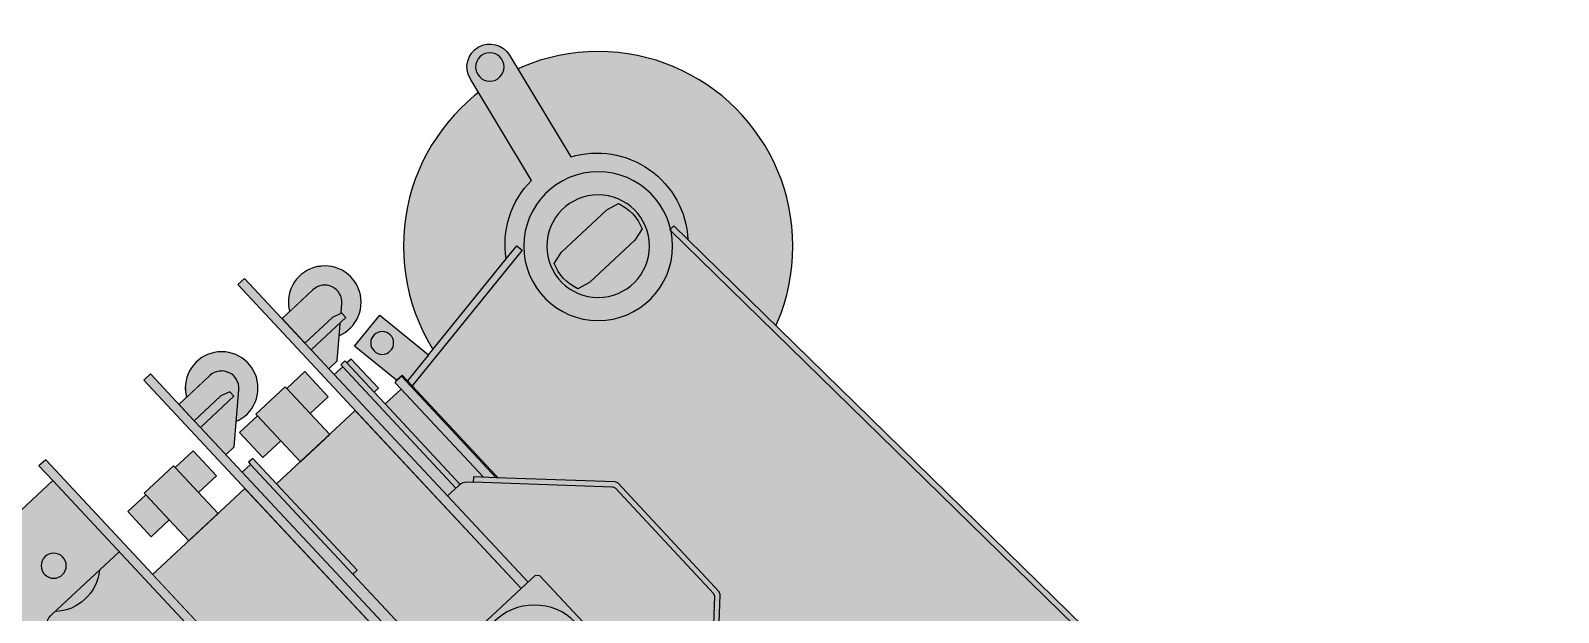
# Model space of a CAD drawing. Header units: millimetres. Extents: x -3516 to 16250, y -11500 to 11784.
# Drawn here: x 4530 to 5864, y 11185 to 11693 of the extents above; entities that cross this region are included whole.
import ezdxf
from ezdxf.enums import TextEntityAlignment as Align

# ---------------------------------------------------------------- set-up
doc = ezdxf.new("R2010")
doc.units = ezdxf.units.MM
doc.set_wipeout_variables(frame=1)
doc.layers.add('Техника LTM 1050-3.1', color=250, linetype='Continuous')
doc.layers.add('Техника LTM 1050-3.1 Штрих', color=7, linetype='Continuous', true_color=0xffe79e)
doc.styles.add('arial', font='arial.ttf')

# ---------------------------------------------------------------- blocks, each defined once
blk = doc.blocks.new('LTM 1050-3.1-20231121.094515')
at = {"color": 0, "linetype": 'ByBlock', "lineweight": -2, "ltscale": 20, "transparency": 16777216}
for points in [[(167.97980980752942, 926.1301262344107), (161.9672529761618, 951.6392192365067), (152.10522960404313, 975.9210058356798), (138.62812984287055, 998.3983821831853), (121.85626316041444, 1018.5371297466738), (102.18824556351379, 1035.858612051835), (80.0915257139874, 1049.9511504084103), (56.09127510272687, 1060.4798082543416), (30.75790632857579, 1067.1943515740963), (4.693516134355077, 1069.9351961963634), (-21.482424592369473, 1068.637200622025), (-47.14779374883528, 1063.3312142384832), (-71.69260395791262, 1054.143344124013), (-94.53350010359635, 1041.291957867967), (-115.12762389905419, 1025.0824936406289), (-132.985515968826, 1005.9002008614957), (-147.68274880211703, 984.2009839981149), (-158.8700140974418, 960.5005671103886), (-166.2814247532688, 935.3622366660115), (-169.7408341917241, 909.3834539428522), (-169.16602282434533, 883.1816552005532), (-164.57065216039013, 857.3795771078712), (-156.06394011451835, 832.5904561954908), (-143.84806523079163, 809.4034540980844), (-128.2133615166519, 788.3696549830632), (-109.53141809098712, 769.9889679643401), (-88.2462476465598, 754.6982457906923), (-64.86373362545119, 742.8609021911907), (-39.93960691590538, 734.7582746416542), (-14.066237827740226, 730.5829378327749), (12.141442739302086, 730.4341267583354), (38.06055832346933, 734.3153782027258), (63.07509077063622, 742.1344466823873), (86.59052110293216, 753.705496839004), (108.04795941766268, 768.7535201779524), (126.93742799201644, 786.9208711796396), (142.80998189475946, 807.7757674403387), (155.2883790350237, 830.8225518201573), (164.07604605374425, 855.5134726982471), (168.96412696591034, 881.2617023545967), (170, 900)], [(209.9999999999709, 923.9998493538869), (209.9999999999709, 657.1850080702134), (9110.014275746566, 657.1850080702134), (9110.014275746566, 923.9998493538869)]]:
    blk.add_wipeout(points, dxfattribs=at)
at = {"layer": 'Техника LTM 1050-3.1 Штрих', "ltscale": 20, "true_color": 0xadadad, "transparency": 16777216}
h = blk.add_hatch(color=253, dxfattribs=at)
h.dxf.hatch_style = 1
edge = h.paths.add_edge_path()
edge.add_arc((0, 900), 170, 0, 360)
at = {"color": 0, "linetype": 'ByBlock', "lineweight": -2, "ltscale": 20, "transparency": 16777216}
blk.add_circle((0, 900), 170, dxfattribs=at)
blk.add_wipeout([(66.19773853273364, 946.5947823954342), (66.19773853273364, 946.5947823954342), (54.742705988825264, 960.2275083101182), (40.513424297470124, 970.932485143113), (24.23996932973597, 978.1604620288), (6.757299382784936, 981.5405859870119), (3.4900593432830647, 981.7259361457549), (-18.128886506950835, 1083.4263474228069), (-18.128886506950835, 1083.4263474228069), (-22.007215270773486, 1091.4801364880514), (-29.006751797772836, 1097.0399423043496), (-37.72926191977058, 1098.9951326990144), (-46.432328601321956, 1096.9551369528895), (-53.37741884740103, 1091.327466583939), (-57.177174731423065, 1083.2363104533492), (-57.194824218779104, 1074.8364595754542), (-35.633789062529104, 973.4004244192041), (-35.633789062529104, 973.4004244192041), (-50.70684922075088, 963.7134449866825), (-63.23111426723858, 950.9002682492456), (-72.57187680915195, 935.6102431284338), (-78.25576367703832, 918.6182407999107), (-79.9947256319424, 900.7853856056669), (-77.70063518657867, 883.0154148097439), (-71.48975274905172, 866.2088788071441), (-61.67683475293518, 851.2175028375756), (-61.22851562502899, 850.6817354543601), (-99.57080078124989, 14.615252910414824), (-183.8325195312791, -24.67658668919455), (-183.8325195312791, -24.67658668919455), (-190.88483366714274, -30.169272000654928), (-194.83990410696538, -38.185639283762384), (-194.90765998948473, -47.12432686875047), (-191.07456629698834, -55.199728985436536), (-184.10632763095077, -60.79869107628656), (-175.39492990113638, -62.80275599405138), (-166.927734375029, -60.9289060251175), (-95.5239257812791, -27.632824482163414), (-95.5239257812791, -27.6328244821633), (-87.68350360290651, -46.12943706263684), (-76.30401289443557, -62.685526217478696), (-61.84477124819625, -76.6328280319126), (-44.88940619463051, -87.40837872724), (-39.99951171875, -89.70148903295933), (-39.999511718779104, -169.9999509470074), (-44.999511718779104, -178.6602445261086), (-44.999511718779104, -269.9999662057962), (-44.999511718779104, -269.9999662057962), (-43.47710236898854, -277.6536348530967), (-39.141647342484816, -284.14210182952263), (-32.653180366052766, -288.4775568560166), (-24.99951171875, -289.9999662057962), (-24.99951171875, -289.9999662057962), (84.22705078125006, -289.9999662058108), (84.22705078125006, -289.9999662058108), (86.8152142862657, -289.6592054868054), (89.2269953367936, -288.66019579684905), (91.29803809190594, -287.07101673116483), (92.8872070312209, -284.9999662057962), (92.8872070312209, -284.9999662057962), (122.80712890625006, -233.17696815890645), (122.80712890625006, -233.17696815890645), (123.72795202313063, -231.0411516838633), (124.13047801639397, -228.7503876077534), (123.9929317303098, -226.4285977277616), (123.3227539062209, -224.2013822214069), (60.00048828122101, -78.0499997751175), (60.00048828122101, -78.0499997751175), (72.68986509397797, -66.62197021972895), (83.36409350792854, -53.29226687787684), (91.74216399215032, -38.41180726211246), (97.60351562500006, -22.37233406468272), (97.60351562500006, -22.37233406468272), (106.98876953122095, -25.824276508515823), (210.68103613291174, -17.944221930665663), (210.68103613291174, -17.944221930665663), (222.17575985441715, -15.033553277890974), (232.03898031596583, -8.451946516098701), (239.13863599896592, 1.0451875054276343), (242.65985644347865, 12.367805224891868), (242.19848986365963, 24.216341266066365), (237.80749009472044, 35.23086742333521), (232.5942382812501, 41.81372397975076), (158.76806640622095, 114.95540565089334), (149.38281250000006, 118.40725272732391), (207.32764825480996, 275.9500002248825), (209.99999999997107, 275.9500002248825), (209.99999999997107, 923.9999999912692), (209.99999999997107, 934.4499849660934), (208.63521992121252, 934.4499953779019), (215.20424293359986, 981.1910228258931), (180.54486052764696, 986.0620813595018), (172.89071037530084, 931.5999731150079)], dxfattribs=at)
at = {"layer": 'Техника LTM 1050-3.1 Штрих', "ltscale": 20, "transparency": 16777216}
h = blk.add_hatch(color=256, dxfattribs=at)
h.dxf.hatch_style = 1
edge = h.paths.add_edge_path()
edge.add_line((172.8907103753008, 931.5999731150077), (66.19773853273364, 946.5947823954339))
edge.add_arc((0.6721988464983397, 903.1652658009706), 78.61119044259003, 33.53592452577196, 87.94576182177812)
edge.add_line((3.490059343283065, 981.7259361457545), (-18.12888650695095, 1083.426347422806))
edge.add_arc((-37.63192838672537, 1078.995298650435), 20.00007089455869, 12.8001854136458, 192.0017295050657)
edge.add_line((-57.1948242187791, 1074.836459575454), (-35.6337890625291, 973.4004244192038))
edge.add_arc((-0.413145557249976, 902.0262422283253), 79.5912533658233, 116.2647153622234, 220.1733518155469)
edge.add_line((-61.2285156250291, 850.68173545436), (-99.57080078125, 14.61525291041471))
edge.add_line((-99.57080078125, 14.61525291041471), (-183.8325195312791, -24.67658668919466))
edge.add_arc((-175.3801269531541, -42.80274635715614), 20.00001511507368, 115.0000662388478, 295.0000662388478)
edge.add_line((-166.9277343750291, -60.92890602511761), (-95.5239257812791, -27.63282448216341))
edge.add_arc((-0.003871628441416419, 1.946597167897288), 99.9951145332267, 197.2060349801356, 246.423325520068)
edge.add_line((-39.99951171875, -89.70148903295922), (-39.9995117187791, -169.9999509470072))
edge.add_line((-39.9995117187791, -169.9999509470072), (-44.9995117187791, -178.6602445261087))
edge.add_line((-44.9995117187791, -178.6602445261087), (-44.9995117187791, -269.9999662057962))
edge.add_arc((-24.99951171872817, -269.9999662057453), 20.00000000005093, 180.0000000001459, 269.9999999999375)
edge.add_line((-24.99951171875, -289.9999662057962), (84.22705078125, -289.9999662058108))
edge.add_arc((84.2269529930958, -279.9999662062954), 9.999999999993536, 270.0005602848522, 330.0000000032809)
edge.add_line((92.8872070312209, -284.9999662057962), (122.80712890625, -233.1769681589067))
edge.add_arc((114.1469383636429, -228.1768581837131), 9.999999999914571, 329.9992724070261, 383.4249561293166)
edge.add_line((123.3227539062209, -224.2013822214067), (60.0004882812209, -78.04999977511761))
edge.add_arc((-3.856130432426042, 5.613659293971118), 105.2486370570603, 307.3528270432345, 344.5793471804557)
edge.add_line((97.603515625, -22.37233406468295), (106.9887695312209, -25.82427650851605))
edge.add_line((106.9887695312209, -25.82427650851605), (210.6810361329117, -17.94422193066566))
edge.add_arc((207.9610938911219, 16.94993107812721), 34.99999999999601, 274.4570999878931, 405.2669880467639)
edge.add_line((232.59423828125, 41.81372397975065), (158.7680664062209, 114.9554056508932))
edge.add_line((158.7680664062209, 114.9554056508932), (149.3828125, 118.4072527273238))
edge.add_line((149.3828125, 118.4072527273238), (207.3276482548099, 275.9500002248824))
edge.add_line((207.3276482548099, 275.9500002248824), (209.9999999999709, 275.9500002248824))
edge.add_line((209.9999999999709, 275.9500002248824), (209.9999999999709, 923.9999999912689))
edge.add_line((209.9999999999709, 923.9999999912689), (209.9999999999709, 934.4499849660933))
edge.add_line((209.9999999999709, 934.4499849660933), (208.6352199212124, 934.4499953779014))
edge.add_line((208.6352199212124, 934.4499953779014), (215.2042429335997, 981.191022825893))
edge.add_line((215.2042429335997, 981.191022825893), (180.544860527647, 986.0620813595015))
edge.add_line((180.544860527647, 986.0620813595015), (172.8907103753008, 931.5999731150077))
edge = h.paths.add_edge_path(flags=16)
edge.add_arc((207.9610938911218, 16.94993107812721), 17.99752869948412, 0, 360)
at = {"layer": 'Техника LTM 1050-3.1 Штрих', "ltscale": 20, "true_color": 0xadadad, "transparency": 16777216}
h = blk.add_hatch(color=253, dxfattribs=at)
h.dxf.hatch_style = 1
h.paths.add_polyline_path([(9110.014275746566, 923.9998493538878), (209.9999999999709, 923.9998493538878), (209.9999999999709, 657.1850080702134), (9110.014275746566, 657.1850080702134)])
at = {"color": 0, "linetype": 'ByBlock', "lineweight": -2, "ltscale": 20, "transparency": 16777216}
for points in [[(209.9999999999709, 275.9500002248824), (209.9999999999709, 923.9999999912689), (209.9999999999709, 934.4499849660933), (208.6352199212124, 934.4499953779014), (215.2042429335997, 981.191022825893), (180.544860527647, 986.0620813595015), (172.8907103753008, 931.5999731150077), (66.19773853273364, 946.5947823954339, 0.2419708969475107), (3.490059343283065, 981.7259361457545), (-18.12888650695095, 1083.426347422806, 0.9930563208686478), (-57.1948242187791, 1074.836459575454), (-35.6337890625291, 973.4004244192038, 0.4872392040198058), (-61.2285156250291, 850.68173545436), (-99.57080078125, 14.61525291041471)], [(66.19773853273364, 946.5947823954339), (51.7666015625, 948.6229585989058), (50.9306640624709, 942.6813692434225), (202, 921.4499849660933), (202, 275.9500002248824), (89.1601562499709, -30.84345680638216, -0.8573101637159618), (-94.9003906250291, 6.296863017851138), (-55.435546875, 867.90195029811), (-60.4291992187791, 868.1307710989058), (-61.22851562505821, 850.6817354543891)]]:
    blk.add_lwpolyline(points, format="xyb", dxfattribs=at)
for points in [[(208.6352199212124, 934.4499953779014), (201.9995117187209, 934.450046001235), (202, 921.4499849660933)], [(172.8907103753008, 931.5999731150077), (201.9997724262357, 927.5089366929315)]]:
    blk.add_lwpolyline(points, dxfattribs=at)
blk.add_lwpolyline([(9110.014275746566, 923.9998493538878), (209.9999999999709, 923.9998493538878), (209.9999999999709, 657.1850080702134), (9110.014275746566, 657.1850080702134)], close=True, dxfattribs=at)
blk.add_lwpolyline([(-38.4335937500291, 885.0134767874406), (-27, 881.9500002248678), (27, 881.9500002248824), (38.43359375, 885.0134767874988, 0.1904469672189818), (38.4335937500291, 914.9865232125012), (27, 918.0499997751176), (-27, 918.0499997751322), (-38.4335937500291, 914.9865232125594, 0.1904469672178886)], format="xyb", close=True, dxfattribs=at)
for centre, radius in [((-37.63192838671966, 1078.995298650436), 12.40568829152285), ((195.5086090142431, 966.7919949241041), 10), ((0, 900), 65.00852233595059), ((0, 900), 44.77751915042523)]:
    blk.add_circle(centre, radius, dxfattribs=at)
blk = doc.blocks.new('LTM 1050-3.1-20231121.09302')
at = {"color": 0, "linetype": 'ByBlock', "lineweight": -2, "transparency": 16777216}
blk.add_wipeout([(-64.81299212572776, -47.68660817354248), (-53.978348409205864, -36.17094512126096), (-38.933065865894605, -31.308900984317006), (-23.408382029039785, -34.30626512026356), (-11.254426190474987, -44.4196897366819), (-5.485385426574794, -59.141040512411564), (-7.531984708242817, -74.81941515323524), (-16.886666398500893, -87.56656897169887), (-31.22946479821985, -94.22120149819966), (-47.00335879019076, -93.13296056544277), (-60.2964148405008, -84.57173046451862), (-67.81194845528807, -70.66070050687085), (-68.7499999997417, -62.999999992394805)], dxfattribs=at)
at = {"color": 0, "linetype": 'ByBlock', "lineweight": -2, "ltscale": 20, "transparency": 16777216}
blk.add_wipeout([(98.58560999450856, -365.91420695780835), (95.58560999450856, -362.91420695783927), (8.000000000029104, -362.9142069578229), (8, -150.4142069578229), (9039.172914093157, -150.4142069578229), (9039.172914093157, -420.7290482414992), (98.58560999450765, -420.7290482414992)], dxfattribs=at)
at = {"layer": 'Техника LTM 1050-3.1 Штрих', "true_color": 0xadadad, "transparency": 16777216}
h = blk.add_hatch(color=253, dxfattribs=at)
h.dxf.hatch_style = 1
edge = h.paths.add_edge_path()
edge.add_arc((-37.0000000000291, -62.99999999239299), 31.74999999970573, -180, 180, ccw=False)
at = {"color": 0, "linetype": 'ByBlock', "lineweight": -2, "transparency": 16777216}
blk.add_circle((-37.0000000000291, -62.99999999239299), 31.74999999970573, dxfattribs=at)
blk.add_wipeout([(-10.000000000001819, -107.99999999239299), (-47.11989309873752, -74.07193585161986), (-47.11989309873752, -74.07193585161986), (-51.604925322248164, -66.41996436828413), (-50.98354457728419, -57.57224897970082), (-45.473008167427906, -50.6222727133154), (-37.00000000002183, -47.999999992392986), (7.275957614183426e-12, -47.999999992392986), (7.275957614183426e-12, -107.99999999239299)], dxfattribs=at)
at = {"layer": 'Техника LTM 1050-3.1 Штрих', "transparency": 16777216}
h = blk.add_hatch(color=256, dxfattribs=at)
h.dxf.hatch_style = 1
edge = h.paths.add_edge_path()
edge.add_line((0, -107.999999992393), (-10, -107.999999992393))
edge.add_line((-10, -107.999999992393), (-47.11989309873752, -74.07193585162167))
edge.add_arc((-37.00000000002183, -62.99999999239662), 15.00000000000757, 90.00000000002768, 227.5722828972048, ccw=False)
edge.add_line((-37.0000000000291, -47.99999999239299), (7.275957614183426e-12, -47.99999999239299))
edge.add_line((7.275957614183426e-12, -47.99999999239299), (0, -107.999999992393))
at = {"color": 0, "linetype": 'ByBlock', "lineweight": -2, "transparency": 16777216}
blk.add_lwpolyline([(0, -107.999999992393), (-10, -107.999999992393), (-47.11989309873752, -74.07193585162167, -0.6845366662520636), (-37.0000000000291, -47.99999999239299), (7.275957614183426e-12, -47.99999999239299), (0, -107.999999992393)], format="xyb", dxfattribs=at)
at = {"color": 0, "linetype": 'ByBlock', "lineweight": -2, "ltscale": 20, "transparency": 16777216}
blk.add_wipeout([(44.58560999453783, -954.4142069578229), (44.58560999453783, -951.4142069578229), (23.08560999453772, -951.4142069578083), (23.08560999453772, -921.4142069578229), (44.58560999453783, -921.4142069578083), (44.58560999453783, -908.140522341695), (8.517541213223069, -907.7140003844689), (8.485609994531899, -910.4142069578083), (-1.4143900054913274, -910.187040699122), (-1.4143900054913274, -888.4879777041788), (-31.41439000546228, -888.4879777039896), (-31.41439000546228, -588.231540888577), (-23.41439000546228, -588.231540888577), (-23.41439000546228, -582.4499401040956), (-11.414390005462224, -582.4499401040956), (-11.414390005462224, -575.9142069578375), (-13.616777905815866, -575.9142069578083), (-13.616777905815866, -575.9142069578083), (-15.56768112597922, -575.7220597618415), (-17.443612229470034, -575.1530022829191), (-19.172480236013996, -574.2289030808256), (-20.687845717678954, -572.9852747696568), (-20.687845717678954, -572.9852747696568), (-24.495508323685442, -569.177612163694), (-27.960331564128808, -572.6424354041665), (-115.50015106241324, -485.1026158806344), (-116.41439000546228, -482.91420695783745), (-116.41439000546228, -352.91420695780835), (-115.50015106244246, -350.7257980349823), (-42, -277.2257690429833), (-42.00048828124994, -155.9999389648583), (-33.99999999997084, -156.00000000001455), (-34.067047616699654, -163.96432286995696), (-14.999999999999943, -163.9949951171875), (-14.99999999997084, -149.96881103515625), (-19.999999999970896, -149.9688110351708), (-19.999999999999943, -114.9688110351708), (-14.999999999999943, -114.9688110351708), (-14.999999999999943, -112.4688110351708), (-9.99999999999983, -112.4688110351708), (-9.99999999999983, -114.9688110351708), (2.921751729445532e-11, -114.96881103515625), (1.1368683772161603e-13, -85.4142069578229), (-41.414390005491384, -85.41420695780835), (-41.41439000546234, -80.32596883193764), (-33.41439000546228, -77.4142069578229), (1.1368683772161603e-13, -77.4142069578229), (1.1368683772161603e-13, 0), (8.00000000002916, 0), (8.00000000002916, -362.9142069578231), (95.58560999450862, -362.91420695783745), (98.58560999450862, -365.91420695780835), (98.58560999450862, -469.91420695780823), (95.58560999450862, -472.9142069578228), (74.58560999450862, -472.9142069578228), (74.58560999450862, -849.4142069578082), (79.58560999450862, -864.4142069577792), (79.58560999450862, -921.4142069578229), (101.08560999453766, -921.4142069578229), (101.08560999453766, -951.4142069578229), (79.58560999453772, -951.4142069578229), (79.58560999450862, -954.4142069577938), (77.58560999450862, -956.4142069578229), (46.58560999453772, -956.4142069578229)], dxfattribs=at)
for points in [[(0, -77.4142069578229), (0, -85.4142069578229)], [(-14.9999999999709, -149.9688110351562), (-15, -114.9688110351708)], [(-10, -114.9688110351708), (-10.00000000014552, -259.9142069578375)], [(2.91038304567337e-11, -114.9688110351562), (2.91038304567337e-11, -362.9142069578229)], [(-34.06704761669971, -163.964322869957), (-34.06704761669971, -269.2927476851764)], [(-15, -163.9949951171875), (-15, -260.0103341477661)], [(-24.70764035801403, -569.3897441980516), (-110.8332463065453, -483.2641382495349), (-111.8143900054565, -480.9142069578229), (-111.8143900054565, -354.9142069578229), (-110.8332463065744, -352.5642756661691), (-24.70764035801403, -266.4386697175942)], [(74.58560999450856, -472.9142069578229), (-8.414390005462337, -472.9142069578229), (-11.41439000549144, -469.9142069578229), (-11.41439000549144, -365.9142069578229), (-8.414390005491441, -362.9142069578229), (8.000000000029104, -362.9142069578229)]]:
    blk.add_lwpolyline(points, dxfattribs=at)
blk.add_lwpolyline([(-42, -277.2257690429833), (-27.96033155155601, -263.1859785240813), (-24.4955083236855, -266.6508017519664), (-20.6878457176208, -262.8431391459308, -0.1989123673832643), (-13.61677790578688, -259.9142069578375), (0, -259.914206957852)], format="xyb", dxfattribs=at)
blk.add_circle((43.58560999453766, -417.9142069578375), 50.00000000001462, dxfattribs=at)
blk.add_wipeout([(38.58560999453766, -125.41420695780837), (17.08560999450856, -125.41420695780837), (17.08560999450856, -95.41420695780837), (38.58560999453766, -95.41420695780837), (38.58560999450857, -93.41420695780837), (73.58560999450857, -93.41420695782293), (73.58560999450857, -95.41420695780837), (95.08560999450859, -95.41420695780837), (95.08560999453769, -125.41420695780837), (73.58560999450857, -125.41420695783751), (73.58560999450857, -150.4142069578375), (38.58560999453766, -150.41420695779385)], dxfattribs=at)
at = {"layer": 'Техника LTM 1050-3.1 Штрих', "ltscale": 20, "transparency": 16777216}
h = blk.add_hatch(color=256, dxfattribs=at)
h.dxf.hatch_style = 1
edge = h.paths.add_edge_path()
edge.add_line((46.58560999453766, -956.4142069578229), (44.58560999453766, -954.4142069578229))
edge.add_line((44.58560999453766, -954.4142069578229), (44.58560999453766, -951.4142069578229))
edge.add_line((44.58560999453766, -951.4142069578229), (23.08560999453766, -951.4142069578083))
edge.add_line((23.08560999453766, -951.4142069578083), (23.08560999453766, -921.4142069578229))
edge.add_line((23.08560999453766, -921.4142069578229), (44.58560999453766, -921.4142069578083))
edge.add_line((44.58560999453766, -921.4142069578083), (44.58560999453766, -908.140522341695))
edge.add_line((44.58560999453766, -908.140522341695), (8.517541213223012, -907.7140003844688))
edge.add_line((8.517541213223012, -907.7140003844688), (8.485609994531842, -910.4142069578083))
edge.add_line((8.485609994531842, -910.4142069578083), (-1.414390005491441, -910.187040699122))
edge.add_line((-1.414390005491441, -910.187040699122), (-1.414390005491441, -888.4879777041788))
edge.add_line((-1.414390005491441, -888.4879777041788), (-31.41439000546234, -888.4879777039896))
edge.add_line((-31.41439000546234, -888.4879777039896), (-31.41439000546234, -588.231540888577))
edge.add_line((-31.41439000546234, -588.231540888577), (-23.41439000546234, -588.231540888577))
edge.add_line((-23.41439000546234, -588.231540888577), (-23.41439000546234, -582.4499401040957))
edge.add_line((-23.41439000546234, -582.4499401040957), (-11.41439000546234, -582.4499401040957))
edge.add_line((-11.41439000546234, -582.4499401040957), (-11.41439000546234, -575.9142069578375))
edge.add_line((-11.41439000546234, -575.9142069578375), (-13.61677790581598, -575.9142069578083))
edge.add_arc((-13.61677790583053, -565.9142069578884), 9.9999999999186, 224.9999999996691, 270.0000000000818, ccw=False)
edge.add_line((-20.68784571767901, -572.9852747696568), (-24.4955083236855, -569.177612163694))
edge.add_line((-24.4955083236855, -569.177612163694), (-27.96033156412886, -572.6424354041665))
edge.add_line((-27.96033156412886, -572.6424354041665), (-115.5001510624134, -485.1026158806344))
edge.add_line((-115.5001510624134, -485.1026158806344), (-116.4143900054623, -482.9142069578375))
edge.add_line((-116.4143900054623, -482.9142069578375), (-116.4143900054623, -352.9142069578083))
edge.add_line((-116.4143900054623, -352.9142069578083), (-115.5001510624425, -350.7257980349823))
edge.add_line((-115.5001510624425, -350.7257980349823), (-42, -277.2257690429833))
edge.add_line((-42, -277.2257690429833), (-42.00048828125, -155.9999389648583))
edge.add_line((-42.00048828125, -155.9999389648583), (-33.9999999999709, -156.0000000000146))
edge.add_line((-33.9999999999709, -156.0000000000146), (-34.06704761669971, -163.964322869957))
edge.add_line((-34.06704761669971, -163.964322869957), (-15, -163.9949951171875))
edge.add_line((-15, -163.9949951171875), (-14.9999999999709, -149.9688110351562))
edge.add_line((-14.9999999999709, -149.9688110351562), (-19.9999999999709, -149.9688110351708))
edge.add_line((-19.9999999999709, -149.9688110351708), (-20, -114.9688110351708))
edge.add_line((-20, -114.9688110351708), (-15, -114.9688110351708))
edge.add_line((-15, -114.9688110351708), (-15, -112.4688110351708))
edge.add_line((-15, -112.4688110351708), (-10, -112.4688110351708))
edge.add_line((-10, -112.4688110351708), (-10, -114.9688110351708))
edge.add_line((-10, -114.9688110351708), (2.91038304567337e-11, -114.9688110351562))
edge.add_line((2.91038304567337e-11, -114.9688110351562), (0, -85.4142069578229))
edge.add_line((0, -85.4142069578229), (-41.41439000549144, -85.41420695780835))
edge.add_line((-41.41439000549144, -85.41420695780835), (-41.41439000546234, -80.32596883193764))
edge.add_line((-41.41439000546234, -80.32596883193764), (-33.41439000546234, -77.4142069578229))
edge.add_line((-33.41439000546234, -77.4142069578229), (0, -77.4142069578229))
edge.add_line((0, -77.4142069578229), (0, 0))
edge.add_line((0, 0), (8.000000000029104, 0))
edge.add_line((8.000000000029104, 0), (8.000000000029104, -362.9142069578229))
edge.add_line((8.000000000029104, -362.9142069578229), (95.58560999450856, -362.9142069578375))
edge.add_line((95.58560999450856, -362.9142069578375), (98.58560999450856, -365.9142069578083))
edge.add_line((98.58560999450856, -365.9142069578083), (98.58560999450856, -469.9142069578083))
edge.add_line((98.58560999450856, -469.9142069578083), (95.58560999450856, -472.9142069578229))
edge.add_line((95.58560999450856, -472.9142069578229), (74.58560999450856, -472.9142069578229))
edge.add_line((74.58560999450856, -472.9142069578229), (74.58560999450856, -849.4142069578083))
edge.add_line((74.58560999450856, -849.4142069578083), (79.58560999450856, -864.4142069577792))
edge.add_line((79.58560999450856, -864.4142069577792), (79.58560999450856, -921.4142069578229))
edge.add_line((79.58560999450856, -921.4142069578229), (101.0856099945377, -921.4142069578229))
edge.add_line((101.0856099945377, -921.4142069578229), (101.0856099945377, -951.4142069578229))
edge.add_line((101.0856099945377, -951.4142069578229), (79.58560999453766, -951.4142069578229))
edge.add_line((79.58560999453766, -951.4142069578229), (79.58560999450856, -954.4142069577938))
edge.add_line((79.58560999450856, -954.4142069577938), (77.58560999450856, -956.4142069578229))
edge.add_line((77.58560999450856, -956.4142069578229), (46.58560999453766, -956.4142069578229))
h = blk.add_hatch(color=256, dxfattribs=at)
h.dxf.hatch_style = 1
h.paths.add_polyline_path([(38.58560999453766, -150.4142069577938), (38.58560999453766, -125.4142069578083), (17.08560999450856, -125.4142069578083), (17.08560999450856, -95.41420695780835), (38.58560999453766, -95.41420695780835), (38.58560999450856, -93.41420695780835), (73.58560999450856, -93.4142069578229), (73.58560999450856, -95.41420695780835), (95.08560999450856, -95.41420695780835), (95.08560999453766, -125.4142069578083), (73.58560999450856, -125.4142069578375), (73.58560999450856, -150.4142069578375)])
at = {"layer": 'Техника LTM 1050-3.1 Штрих', "ltscale": 20, "true_color": 0xadadad, "transparency": 16777216}
h = blk.add_hatch(color=253, dxfattribs=at)
h.dxf.hatch_style = 1
h.paths.add_polyline_path([(98.58560999450856, -420.7290482414974), (98.58560999450856, -365.9142069578083), (95.58560999450856, -362.9142069578375), (8.000000000029104, -362.9142069578229), (8, -150.4142069578229), (9039.172914093157, -150.4142069578229), (9039.172914093157, -420.7290482414974)])
at = {"color": 0, "linetype": 'ByBlock', "lineweight": -2, "ltscale": 20, "transparency": 16777216}
for points in [[(-27.96033156412886, -572.6424354041665), (-115.5001510624134, -485.1026158806344), (-116.4143900054623, -482.9142069578375), (-116.4143900054623, -352.9142069578083), (-115.5001510624425, -350.7257980349823), (-42, -277.2257690429833), (-42.00048828125, -155.9999389648583), (-33.9999999999709, -156.0000000000146), (-34.06704761669971, -163.964322869957), (-15, -163.9949951171875), (-14.9999999999709, -149.9688110351562), (-19.9999999999709, -149.9688110351708), (-20, -114.9688110351708), (-15, -114.9688110351708), (-15, -112.4688110351708), (-10, -112.4688110351708), (-10, -114.9688110351708), (2.91038304567337e-11, -114.9688110351562), (0, -85.4142069578229), (-41.41439000549144, -85.41420695780835), (-41.41439000546234, -80.32596883193764), (-33.41439000546234, -77.4142069578229), (0, -77.4142069578229), (0, 0), (8.000000000029104, 0), (8.000000000029104, -362.9142069578229), (95.58560999450856, -362.9142069578375)], [(38.58560999453766, -125.4142069578083), (38.58560999453766, -95.41420695780835)], [(73.58560999450856, -95.41420695780835), (73.58560999450856, -125.4142069578375)]]:
    blk.add_lwpolyline(points, dxfattribs=at)
for points in [[(38.58560999453766, -150.4142069577938), (38.58560999453766, -125.4142069578083), (17.08560999450856, -125.4142069578083), (17.08560999450856, -95.41420695780835), (38.58560999453766, -95.41420695780835), (38.58560999450856, -93.41420695780835), (73.58560999450856, -93.4142069578229), (73.58560999450856, -95.41420695780835), (95.08560999450856, -95.41420695780835), (95.08560999453766, -125.4142069578083), (73.58560999450856, -125.4142069578375), (73.58560999450856, -150.4142069578375)], [(98.58560999450856, -420.7290482414974), (98.58560999450856, -365.9142069578083), (95.58560999450856, -362.9142069578375), (8.000000000029104, -362.9142069578229), (8, -150.4142069578229), (9039.172914093157, -150.4142069578229), (9039.172914093157, -420.7290482414974)]]:
    blk.add_lwpolyline(points, close=True, dxfattribs=at)
blk = doc.blocks.new('LTM 1050-3.1-20231121.091902')
at = {"color": 0, "linetype": 'ByBlock', "lineweight": -2, "transparency": 16777216}
blk.add_wipeout([(-64.81299212572776, -36.18660818081116), (-53.978348409205864, -24.670945128529638), (-38.933065865894605, -19.808900991585688), (-23.408382029039785, -22.806265127532242), (-11.254426190474987, -32.919689743950585), (-5.485385426574794, -47.641040519680246), (-7.531984708242817, -63.31941516050392), (-16.886666398500893, -76.06656897896755), (-31.22946479821985, -82.72120150546834), (-47.00335879019076, -81.63296057271145), (-60.2964148405008, -73.0717304717873), (-67.81194845528807, -59.160700514139535), (-68.7499999997417, -51.49999999966349)], dxfattribs=at)
at = {"layer": 'Техника LTM 1050-3.1 Штрих', "true_color": 0xadadad, "transparency": 16777216}
h = blk.add_hatch(color=253, dxfattribs=at)
h.dxf.hatch_style = 1
edge = h.paths.add_edge_path()
edge.add_arc((-37.0000000000291, -51.49999999966167), 31.74999999970573, -180, 180, ccw=False)
at = {"color": 0, "linetype": 'ByBlock', "lineweight": -2, "transparency": 16777216}
blk.add_circle((-37.0000000000291, -51.49999999966167), 31.74999999970573, dxfattribs=at)
blk.add_wipeout([(-10.000000000001819, -96.49999999966167), (-47.11989309873752, -62.57193585888854), (-47.11989309873752, -62.57193585888854), (-51.604925322248164, -54.91996437555281), (-50.98354457728419, -46.0722489869695), (-45.473008167427906, -39.12227272058408), (-37.00000000002183, -36.49999999966167), (7.275957614183426e-12, -36.49999999966167), (7.275957614183426e-12, -96.49999999966167)], dxfattribs=at)
at = {"layer": 'Техника LTM 1050-3.1 Штрих', "transparency": 16777216}
h = blk.add_hatch(color=256, dxfattribs=at)
h.dxf.hatch_style = 1
edge = h.paths.add_edge_path()
edge.add_line((0, -96.49999999966167), (-10, -96.49999999966167))
edge.add_line((-10, -96.49999999966167), (-47.11989309873752, -62.57193585889036))
edge.add_arc((-37.00000000002183, -51.49999999966531), 15.00000000000757, 90.00000000002768, 227.5722828972048, ccw=False)
edge.add_line((-37.0000000000291, -36.49999999966167), (7.275957614183426e-12, -36.49999999966167))
edge.add_line((7.275957614183426e-12, -36.49999999966167), (0, -96.49999999966167))
at = {"color": 0, "linetype": 'ByBlock', "lineweight": -2, "transparency": 16777216}
blk.add_lwpolyline([(0, -96.49999999966167), (-10, -96.49999999966167), (-47.11989309873752, -62.57193585889036, -0.6845366662520636), (-37.0000000000291, -36.49999999966167), (7.275957614183426e-12, -36.49999999966167), (0, -96.49999999966167)], format="xyb", dxfattribs=at)
at = {"color": 0, "linetype": 'ByBlock', "lineweight": -2, "ltscale": 20, "transparency": 16777216}
blk.add_wipeout([(8.000000000058265, -394.6814001331513), (9.999999999999943, -399.25121518313244), (9.99999999997084, -553.0000000034051), (67.99999999999994, -553.0000000069122), (67.9999999999709, -396.50000000001455), (75.99999999997078, -396.5000000000002), (76, -871.9999999999854), (81, -886.9999999999854), (81, -943.9999999999854), (102.49999999999997, -944.0000000000002), (102.4999999999709, -973.9999999999854), (81, -973.9999999999854), (81, -976.9999999999854), (78.99999999999994, -978.9999999999854), (48, -978.9999999999854), (46.00000000000006, -976.9999999999854), (46.00000000000006, -974), (24.499999999970896, -973.9999999999854), (24.5, -943.9999999999854), (48, -944.0000000000002), (48, -937), (-133.5000000000291, -936.9999999999854), (-133.5000000000291, -924.4934269104706), (-105, -921.9999999999854), (0, -922), (0, -910.5767077064085), (-30, -910.5767077063356), (-30, -507.9999999998837), (-22.000000000029104, -507.99999999986903), (-22.000000000029104, -513.441486080279), (-9.999999999534282, -513.4414860802644), (-10, -248.5888344272098), (-15.00000000002916, -248.58883442722436), (-15, -114.90239374924568), (-10, -114.90239374926023), (-10, -117.40239374924568), (0, -117.40239374924568), (0, -64), (-40.00000000000006, -64), (-40.00000000000006, -58.9117618741293), (-32, -56), (0, -56), (0, 0), (7.999999999970953, 0)], dxfattribs=at)
for points in [[(0, -56), (0, -64)], [(-10, -248.5888344272098), (-10, -117.4023937492457)], [(0, -117.4023937492457), (0, -910.5767077064083)]]:
    blk.add_lwpolyline(points, dxfattribs=at)
blk.add_wipeout([(40.00000000000001, -104.50000000000003), (18.5, -104.49999999998548), (18.5, -74.50000000000003), (39.9999999999709, -74.50000000000003), (40.00000000000001, -72.49999999998548), (75.00000000000003, -72.50000000000003), (75.00000000000003, -74.50000000000003), (96.49999999997092, -74.50000000000003), (96.50000000000003, -104.50000000000003), (74.99999999997092, -104.50000000000003), (74.99999999997092, -129.50000000000003), (40.00000000000001, -129.5000000000146)], dxfattribs=at)
for points in [[(40, -104.5), (39.9999999999709, -74.5)], [(75, -104.5), (75, -74.5)]]:
    blk.add_lwpolyline(points, dxfattribs=at)
blk.add_wipeout([(9056.989040657703, -129.5), (8, -129.5), (8.000000000058208, -394.68140013315224), (10, -399.25121518313244), (9.999999999970896, -553.0000000034051), (68, -553.0000000069131), (67.9999999999709, -396.50000000001364), (75.9999999999709, -396.5), (76, -856.9999999999709), (9056.989040657703, -856.9999999999709)], dxfattribs=at)
at = {"layer": 'Техника LTM 1050-3.1 Штрих', "ltscale": 20, "transparency": 16777216}
h = blk.add_hatch(color=256, dxfattribs=at)
h.dxf.hatch_style = 1
h.paths.add_polyline_path([(7.999999999970896, 0), (8.000000000058208, -394.6814001331513), (10, -399.2512151831324), (9.999999999970896, -553.0000000034051), (68, -553.0000000069122), (67.9999999999709, -396.5000000000146), (75.9999999999709, -396.5), (76, -871.9999999999854), (81, -886.9999999999854), (81, -943.9999999999854), (102.5, -944), (102.4999999999709, -973.9999999999854), (81, -973.9999999999854), (81, -976.9999999999854), (79, -978.9999999999854), (48, -978.9999999999854), (46, -976.9999999999854), (46, -974), (24.4999999999709, -973.9999999999854), (24.5, -943.9999999999854), (48, -944), (48, -937), (-133.5000000000291, -936.9999999999854), (-133.5000000000291, -924.4934269104706), (-105, -921.9999999999854), (0, -922), (0, -910.5767077064083), (-30, -910.5767077063356), (-30, -507.9999999998836), (-22.0000000000291, -507.999999999869), (-22.0000000000291, -513.441486080279), (-9.999999999534339, -513.4414860802644), (-10, -248.5888344272098), (-15.0000000000291, -248.5888344272244), (-15, -114.9023937492457), (-10, -114.9023937492602), (-10, -117.4023937492457), (0, -117.4023937492457), (0, -64), (-40, -64), (-40, -58.9117618741293), (-32, -56), (0, -56), (0, 0)])
h = blk.add_hatch(color=256, dxfattribs=at)
h.dxf.hatch_style = 1
h.paths.add_polyline_path([(40, -129.5000000000146), (40, -104.5), (18.5, -104.4999999999854), (18.5, -74.5), (39.9999999999709, -74.5), (40, -72.49999999998545), (75, -72.5), (75, -74.5), (96.4999999999709, -74.5), (96.5, -104.5), (74.9999999999709, -104.5), (74.9999999999709, -129.5)])
at = {"layer": 'Техника LTM 1050-3.1 Штрих', "ltscale": 20, "true_color": 0xadadad, "transparency": 16777216}
h = blk.add_hatch(color=253, dxfattribs=at)
h.dxf.hatch_style = 1
h.paths.add_polyline_path([(9056.989040657703, -403.9996858922823), (75.9999999999709, -403.9996858922823), (75.9999999999709, -396.5), (67.9999999999709, -396.5000000000146), (67.9999999999709, -403.9996858922823), (10, -403.9996858922823), (10, -399.2512151831324), (8.000000000058208, -394.6814001331513), (8, -129.5), (9056.989040657703, -129.5)])
at = {"color": 0, "linetype": 'ByBlock', "lineweight": -2, "ltscale": 20, "transparency": 16777216}
for points in [[(7.999999999970896, 0), (8.000000000058208, -394.6814001331513)], [(-9.999999999534339, -513.4414860802644), (-10, -248.5888344272098), (-15.0000000000291, -248.5888344272244), (-15, -114.9023937492457), (-10, -114.9023937492602), (-10, -117.4023937492457), (0, -117.4023937492457), (0, -64), (-40, -64), (-40, -58.9117618741293), (-32, -56), (0, -56), (0, 0), (7.999999999970896, 0)]]:
    blk.add_lwpolyline(points, dxfattribs=at)
for points in [[(40, -129.5000000000146), (40, -104.5), (18.5, -104.4999999999854), (18.5, -74.5), (39.9999999999709, -74.5), (40, -72.49999999998545), (75, -72.5), (75, -74.5), (96.4999999999709, -74.5), (96.5, -104.5), (74.9999999999709, -104.5), (74.9999999999709, -129.5)], [(9056.989040657703, -403.9996858922823), (75.9999999999709, -403.9996858922823), (75.9999999999709, -396.5), (67.9999999999709, -396.5000000000146), (67.9999999999709, -403.9996858922823), (10, -403.9996858922823), (10, -399.2512151831324), (8.000000000058208, -394.6814001331513), (8, -129.5), (9056.989040657703, -129.5)]]:
    blk.add_lwpolyline(points, close=True, dxfattribs=at)
blk = doc.blocks.new('LTM 1050-3.1-20231119.183509')
at = {"color": 0, "linetype": 'ByBlock', "lineweight": -2, "ltscale": 20, "transparency": 16777216}
blk.add_wipeout([(-5424.999328741142, -649.9996791739259), (-5424.9684810716935, -674.9736174210402), (-5459.7995357591935, -681.4311369522766), (-5459.7995357591935, -681.4311369522766), (-5474.248874109483, -688.4943831233977), (-5482.973592805917, -702.0055677088849), (-5483.466052205325, -718.0813354658203), (-5475.584710699823, -732.1012242424358), (-5471.5602779466935, -735.4876555069786), (-5463.311706670756, -741.3220668692948), (-5463.311706670756, -741.3220668692948), (-5443.1520802585455, -760.7965524648416), (-5429.961331990238, -785.5285213798552), (-5425.018910372842, -813.1190740174334), (-5428.804210041958, -840.8920398782484), (-5440.950072447387, -866.1535551281195), (-5460.278398727348, -886.4533563465175), (-5484.91442046849, -899.8224460335914), (-5512.468544556444, -904.9640772958192), (-5540.268133911858, -901.3795329787044), (-5553.034851201934, -896.5673671623235), (-5553.864380010673, -896.1805721182754), (-5558.93579355126, -907.0562639272248), (-5649.566589483344, -864.7944332022598), (-5644.999206670844, -854.9996944327286), (-5652.999206670844, -854.9996791739404), (-5656.380157598564, -857.250144567005), (-5774.254013189384, -802.2846599478653), (-5775.451965459906, -803.6151233573037), (-5840.362892278754, -807.0169597525528), (-5842.990303167426, -804.651225652211), (-5844.839302190863, -769.3701954741418), (-6017.994560369574, -688.6265788931769), (-6182.718366111433, -688.6005568974351), (-6182.718366111433, -779.9736432356149), (-6169.968366111432, -779.9736432356149), (-6014.326336595412, -690.2966776154353), (-5979.142895586243, -706.7029855982546), (-6169.968366111432, -816.8761223741894), (-6169.968366111432, -857.4736432355994), (-6172.468366111447, -859.9736432356158), (-6237.468366111433, -859.9736432356158), (-6239.968366111433, -857.4736432356149), (-6239.968366111433, -779.9736432356149), (-6227.218366111432, -779.9736432356149), (-6227.218366111432, -688.6005568974497), (-9858.999237188407, -688.6265788931769), (-9858.999237188407, -722.4521175284326), (-9858.999237188407, -722.4521175284326), (-9859.76044186329, -726.2789518520849), (-9861.928169376537, -729.5231853403011), (-9865.172402864757, -731.6909128535481), (-9868.999237188407, -732.4521175284317), (-9938.999237188407, -732.4521175284317), (-9938.999237188407, -732.4521175284317), (-9942.826071512061, -731.6909128535544), (-9946.070305000278, -729.5231853403111), (-9948.238032513524, -726.2789518520967), (-9948.999237188407, -722.4521175284453), (-9948.999237188407, -688.6265788931914), (-10049.99923718841, -688.6265788931769), (-10049.99923718841, -684.6983409781378), (-10053.999237188407, -684.6983409781378), (-10053.99972546966, -649.9996791739259), (-10309.553924688407, -649.9996791739395), (-10309.553436407157, -657.749564733037), (-10482.943084844657, -767.2251537699631), (-10482.943084844657, -767.2251537699631), (-10490.852506115227, -771.2843252165158), (-10499.355781915758, -773.8785723766641), (-10508.184086669637, -774.9258798007095), (-10517.058319219657, -774.393137540349), (-10517.058319219657, -774.393137540349), (-10808.999237188407, -730.5738979239268), (-10808.999237188407, -740.9996791739395), (-10843.99923718841, -740.9996791739395), (-10843.999999999876, -729.9996791739395), (-10995.023352487662, -729.9996791739395), (-11024.99923718841, -727.0902553458145), (-11024.99923718841, -717.624312963002), (-10994.999237188407, -714.9996791739541), (-10911.99923718841, -714.9996791739386), (-10911.99923718841, -657.8895412344864), (-10889.99923718841, -657.8895412344864), (-10889.99923718841, 250.50030556727052), (-10881.999237188411, 250.50030556727052), (-10881.999237188411, 233.00030556727233), (-10831.999237188436, 233.00030556725778), (-10831.999237188436, 233.00030556725778), (-10818.281975515676, 231.26230584966652), (-10805.43165343378, 226.15807885540926), (-10794.260427911631, 218.0102183294348), (-10785.474334844761, 207.33367959079624), (-10785.474334844761, 207.33367959079624), (-10785.474334844761, 207.33367959079624), (-10782.279431368497, 203.451316596148), (-10778.217214868135, 200.48845518375674), (-10773.544418956371, 198.63234931073475), (-10768.556366094657, 198.0003055672869), (-10768.556366094657, 198.00030556728598), (-10757.624240384257, 198.00030556728598), (-10757.624240384257, 198.00030556728598), (-10745.962114305232, 209.33213375257947), (-10730.144940645243, 213.10473658270803), (-10714.62365906344, 208.256506724033), (-10703.765945431529, 196.15173207138014), (-10700.627151435645, 180.19668625648137), (-10706.09053112474, 164.88110604948452), (-10711.99923718841, 158.57116746935935), (-10711.99923718841, 130.50030556727143), (-5724.999206670844, 130.50030556727143), (-5724.968481071694, 221.0263673201698), (-5644.9684810716935, 221.0263673201698), (-5644.999176153266, 130.50030556727143), (-772.9992371884055, 130.50030556727143), (-772.9992371884055, 135.5003055672869), (-379.9683661114459, 135.5003055672869), (-379.9683661114459, 140.02635676439968), (-371.9683661114468, 140.02635676438604), (-371.9683661114468, 135.5003055672869), (-362.12248176412595, 135.5003055672869), (-5.7340533244196195, 130.28118694169007), (-5.7340533244196195, 130.28118694169007), (27.913870946487805, 127.3847826366), (59.68965284727892, 115.94486785402023), (87.46213730604904, 96.72870089422577), (109.36866453684888, 71.02508188200409), (123.93999589870782, 40.557914833157156), (130.1988535756709, 7.370587941423764), (127.72546516609691, -26.311073469717485), (116.68571720175623, -58.22808978583089), (102.4733884109528, -80.65526459275952), (-345.6490472237556, -649.9996791739259)], dxfattribs=at)
at = {"layer": 'Техника LTM 1050-3.1 Штрих', "ltscale": 20, "transparency": 16777216}
h = blk.add_hatch(color=256, dxfattribs=at)
h.dxf.hatch_style = 1
edge = h.paths.add_edge_path()
edge.add_line((-345.6490472237638, -649.999679173925), (-5424.999328741149, -649.999679173925))
edge.add_line((-5424.999328741149, -649.999679173925), (-5424.968481071701, -674.9736174210411))
edge.add_line((-5424.968481071701, -674.9736174210411), (-5459.799535759201, -681.4311369522766))
edge.add_arc((-5454.331460433257, -710.9284074819083), 29.99981360722882, 100.5020269531856, 234.9495505071766)
edge.add_line((-5471.560277946701, -735.4876555069786), (-5463.311706670764, -741.3220668692957))
edge.add_arc((-5514.999221276898, -814.9997021907149), 89.99996173729929, -115.00000178340338, 54.94895723224931, ccw=False)
edge.add_line((-5553.034851201941, -896.5673671623226), (-5553.86438001068, -896.1805721182754))
edge.add_line((-5553.86438001068, -896.1805721182754), (-5558.935793551267, -907.0562639272248))
edge.add_line((-5558.935793551267, -907.0562639272248), (-5649.566589483351, -864.7944332022598))
edge.add_line((-5649.566589483351, -864.7944332022598), (-5644.999206670851, -854.9996944327286))
edge.add_line((-5644.999206670851, -854.9996944327286), (-5652.999206670851, -854.9996791739395))
edge.add_line((-5652.999206670851, -854.9996791739395), (-5656.380157598571, -857.2501445670059))
edge.add_line((-5656.380157598571, -857.2501445670059), (-5774.254013189391, -802.2846599478653))
edge.add_line((-5774.254013189391, -802.2846599478653), (-5775.451965459913, -803.6151233573037))
edge.add_line((-5775.451965459913, -803.6151233573037), (-5840.362892278761, -807.0169597525528))
edge.add_line((-5840.362892278761, -807.0169597525528), (-5842.990303167433, -804.651225652211))
edge.add_line((-5842.990303167433, -804.651225652211), (-5844.839302190871, -769.3701954741409))
edge.add_line((-5844.839302190871, -769.3701954741409), (-6017.994560369581, -688.6265788931778))
edge.add_line((-6017.994560369581, -688.6265788931778), (-6182.71836611144, -688.600556897436))
edge.add_line((-6182.71836611144, -688.600556897436), (-6182.71836611144, -779.9736432356149))
edge.add_line((-6182.71836611144, -779.9736432356149), (-6169.96836611144, -779.9736432356149))
edge.add_line((-6169.96836611144, -779.9736432356149), (-6014.326336595419, -690.2966776154353))
edge.add_line((-6014.326336595419, -690.2966776154353), (-5979.14289558625, -706.7029855982546))
edge.add_line((-5979.14289558625, -706.7029855982546), (-6169.96836611144, -816.8761223741894))
edge.add_line((-6169.96836611144, -816.8761223741894), (-6169.96836611144, -857.4736432356003))
edge.add_line((-6169.96836611144, -857.4736432356003), (-6172.468366111454, -859.9736432356149))
edge.add_line((-6172.468366111454, -859.9736432356149), (-6237.46836611144, -859.9736432356149))
edge.add_line((-6237.46836611144, -859.9736432356149), (-6239.96836611144, -857.4736432356149))
edge.add_line((-6239.96836611144, -857.4736432356149), (-6239.96836611144, -779.9736432356149))
edge.add_line((-6239.96836611144, -779.9736432356149), (-6227.21836611144, -779.9736432356149))
edge.add_line((-6227.21836611144, -779.9736432356149), (-6227.21836611144, -688.6005568974506))
edge.add_line((-6227.21836611144, -688.6005568974506), (-9858.999237188415, -688.6265788931778))
edge.add_line((-9858.999237188415, -688.6265788931778), (-9858.999237188415, -722.4521175284317))
edge.add_arc((-9868.9992371884, -722.4521175284463), 9.999999999985448, -90.00000000008339, 8.338929546880536e-11, ccw=False)
edge.add_line((-9868.999237188415, -732.4521175284317), (-9938.999237188415, -732.4521175284317))
edge.add_arc((-9938.999237188444, -722.4521175284608), 9.999999999970896, 179.9999999999166, 270.0000000001668, ccw=False)
edge.add_line((-9948.999237188415, -722.4521175284463), (-9948.999237188415, -688.6265788931923))
edge.add_line((-9948.999237188415, -688.6265788931923), (-10049.99923718841, -688.6265788931778))
edge.add_line((-10049.99923718841, -688.6265788931778), (-10049.99923718841, -684.6983409781387))
edge.add_line((-10049.99923718841, -684.6983409781387), (-10053.99923718841, -684.6983409781387))
edge.add_line((-10053.99923718841, -684.6983409781387), (-10053.99972546966, -649.999679173925))
edge.add_line((-10053.99972546966, -649.999679173925), (-10309.55392468841, -649.9996791739395))
edge.add_line((-10309.55392468841, -649.9996791739395), (-10309.55343640716, -657.7495647330361))
edge.add_line((-10309.55343640716, -657.7495647330361), (-10482.94308484466, -767.2251537699631))
edge.add_arc((-10509.63683801282, -724.9470109210531), 49.99997820954511, 261.464064315469, 302.26766886885997, ccw=False)
edge.add_line((-10517.05831921966, -774.3931375403481), (-10808.99923718841, -730.573897923925))
edge.add_line((-10808.99923718841, -730.573897923925), (-10808.99923718841, -740.9996791739395))
edge.add_line((-10808.99923718841, -740.9996791739395), (-10843.99923718841, -740.9996791739395))
edge.add_line((-10843.99923718841, -740.9996791739395), (-10843.99999999988, -729.9996791739395))
edge.add_line((-10843.99999999988, -729.9996791739395), (-10995.02335248767, -729.9996791739395))
edge.add_line((-10995.02335248767, -729.9996791739395), (-11024.99923718841, -727.0902553458145))
edge.add_line((-11024.99923718841, -727.0902553458145), (-11024.99923718841, -717.624312963002))
edge.add_line((-11024.99923718841, -717.624312963002), (-10994.99923718841, -714.9996791739541))
edge.add_line((-10994.99923718841, -714.9996791739541), (-10911.99923718841, -714.9996791739395))
edge.add_line((-10911.99923718841, -714.9996791739395), (-10911.99923718841, -657.8895412344864))
edge.add_line((-10911.99923718841, -657.8895412344864), (-10889.99923718841, -657.8895412344864))
edge.add_line((-10889.99923718841, -657.8895412344864), (-10889.99923718841, 250.5003055672714))
edge.add_line((-10889.99923718841, 250.5003055672714), (-10881.99923718841, 250.5003055672714))
edge.add_line((-10881.99923718841, 250.5003055672714), (-10881.99923718841, 233.0003055672714))
edge.add_line((-10881.99923718841, 233.0003055672714), (-10831.99923718844, 233.0003055672569))
edge.add_arc((-10831.99909350513, 178.000305567461), 54.99999999998359, 32.231002745708395, 90.00014968086089, ccw=False)
edge.add_arc((-10768.55620580242, 218.0003055667598), 20.00000000011561, 212.2308148300243, 269.9995407965416)
edge.add_line((-10768.55636609466, 198.000305567286), (-10757.62424038426, 198.000305567286))
edge.add_arc((-10731.19644364095, 182.469136423046), 30.65364017034023, -51.225133545691904, 149.5579664819253, ccw=False)
edge.add_line((-10711.99923718841, 158.5711674693594), (-10711.99923718841, 130.5003055672714))
edge.add_line((-10711.99923718841, 130.5003055672714), (-5724.999206670851, 130.5003055672714))
edge.add_line((-5724.999206670851, 130.5003055672714), (-5724.968481071701, 221.0263673201698))
edge.add_line((-5724.968481071701, 221.0263673201698), (-5644.968481071701, 221.0263673201698))
edge.add_line((-5644.968481071701, 221.0263673201698), (-5644.999176153273, 130.5003055672714))
edge.add_line((-5644.999176153273, 130.5003055672714), (-772.9992371884146, 130.5003055672714))
edge.add_line((-772.9992371884146, 130.5003055672714), (-772.9992371884146, 135.500305567286))
edge.add_line((-772.9992371884146, 135.500305567286), (-379.9683661114541, 135.500305567286))
edge.add_line((-379.9683661114541, 135.500305567286), (-379.9683661114541, 140.0263567643997))
edge.add_line((-379.9683661114541, 140.0263567643997), (-371.9683661114541, 140.0263567643851))
edge.add_line((-371.9683661114541, 140.0263567643851), (-371.9683661114541, 135.500305567286))
edge.add_line((-371.9683661114541, 135.500305567286), (-362.1224817641341, 135.500305567286))
edge.add_line((-362.1224817641341, 135.500305567286), (-5.734053324427805, 130.281186941691))
edge.add_arc((1.875228861081268e-09, -1.876827582236729e-10), 130.4073120593076, -38.205752084997926, 92.52012718603851, ccw=False)
edge.add_line((102.4733884109446, -80.65526459275861), (-345.6490472237638, -649.999679173925))
edge = h.paths.add_edge_path(flags=16)
edge.add_arc((-10509.5535839142, -724.2025397301622), 20.5, 0, 360)
edge = h.paths.add_edge_path(flags=16)
edge.add_arc((-10731.19644364095, 182.4691364230452), 10.105055494716, 0, 360)
at = {"color": 0, "linetype": 'ByBlock', "lineweight": -2, "ltscale": 20, "transparency": 16777216}
for points in [[(-10053.99972546966, -649.999679173925), (-10309.55392468841, -649.9996791739395), (-10309.55343640716, -657.7495647330361), (-10482.94308484466, -767.2251537699631, -0.1799446363328004), (-10517.05831921966, -774.3931375403481), (-10808.99923718841, -730.573897923925), (-10808.99923718841, -740.9996791739395), (-10843.99923718841, -740.9996791739395), (-10843.99999999988, -729.9996791739395), (-10995.02335248767, -729.9996791739395), (-11024.99923718841, -727.0902553458145), (-11024.99923718841, -717.624312963002), (-10994.99923718841, -714.9996791739541), (-10911.99923718841, -714.9996791739395), (-10911.99923718841, -657.8895412344864), (-10889.99923718841, -657.8895412344864), (-10889.99923718841, 250.5003055672714), (-10881.99923718841, 250.5003055672714), (-10881.99923718841, 233.0003055672714), (-10831.99923718844, 233.0003055672569, -0.2575432069530295)], [(-10711.99923718841, 130.5003055672714), (-10711.99923718841, 103.0003055672714), (-10781.99923718841, 103.0003055672569), (-10781.99923718841, 126.6760637252446, 0.4322803542094474), (-10801.99923718841, 148.0003055672714), (-10881.99923718841, 148.0003055672714)]]:
    blk.add_lwpolyline(points, format="xyb", dxfattribs=at)
blk.add_lwpolyline([(-10889.99923718841, -657.8895412344864), (-10889.99923718841, -724.8115077872208), (-10879.99923718843, -724.8115077872208), (-10879.99923718841, -142.9996944327286), (-10881.99923718841, -142.9996944327286), (-10881.99923718841, 233.0003055672714)], dxfattribs=at)
blk.add_circle((-10831.99923718841, 178.0003206012043), 10.96965049341088, dxfattribs=at)
blk.add_arc((-10831.99923718841, 178.0003206012043), 40.00017495121193, 228.5901262966654, 311.4098737033347, dxfattribs=at)
blk = doc.blocks.new('*U101')
at = {"color": 0, "linetype": 'ByBlock', "lineweight": -2, "ltscale": 20, "transparency": 16777216, "xscale": -1, "rotation": 43.00000000000009}
blk.add_blockref('LTM 1050-3.1-20231121.094515', (5639.73420658245, 10696.52153714717), dxfattribs=at)
blk.add_blockref('LTM 1050-3.1-20231121.09302', (4717.17433721777, 11326.60747369686), dxfattribs=at)
blk.add_blockref('LTM 1050-3.1-20231121.091902', (4635.015945928528, 11243.15689706138), dxfattribs=at)
blk.add_blockref('LTM 1050-3.1-20231119.183509', (-3250, 3558), dxfattribs=at)
at = {"layer": 'Defpoints', "color": 250, "linetype": 'ByBlock', "lineweight": -2, "transparency": 16777216, "style": 'arial', "width": 0.75}
blk.add_attdef('МАРКА', text='', height=219.9999999999999, rotation=42.99999999999227, dxfattribs=at).set_placement((4321.110565534704, 9931.518217078576), align=Align.MIDDLE_CENTER)

msp = doc.modelspace()

# ---------------------------------------------------------------- block references
at = {"layer": 'Техника LTM 1050-3.1'}
msp.add_blockref('*U101', (0, 150), dxfattribs=at)

doc.saveas('drawing.dxf')
